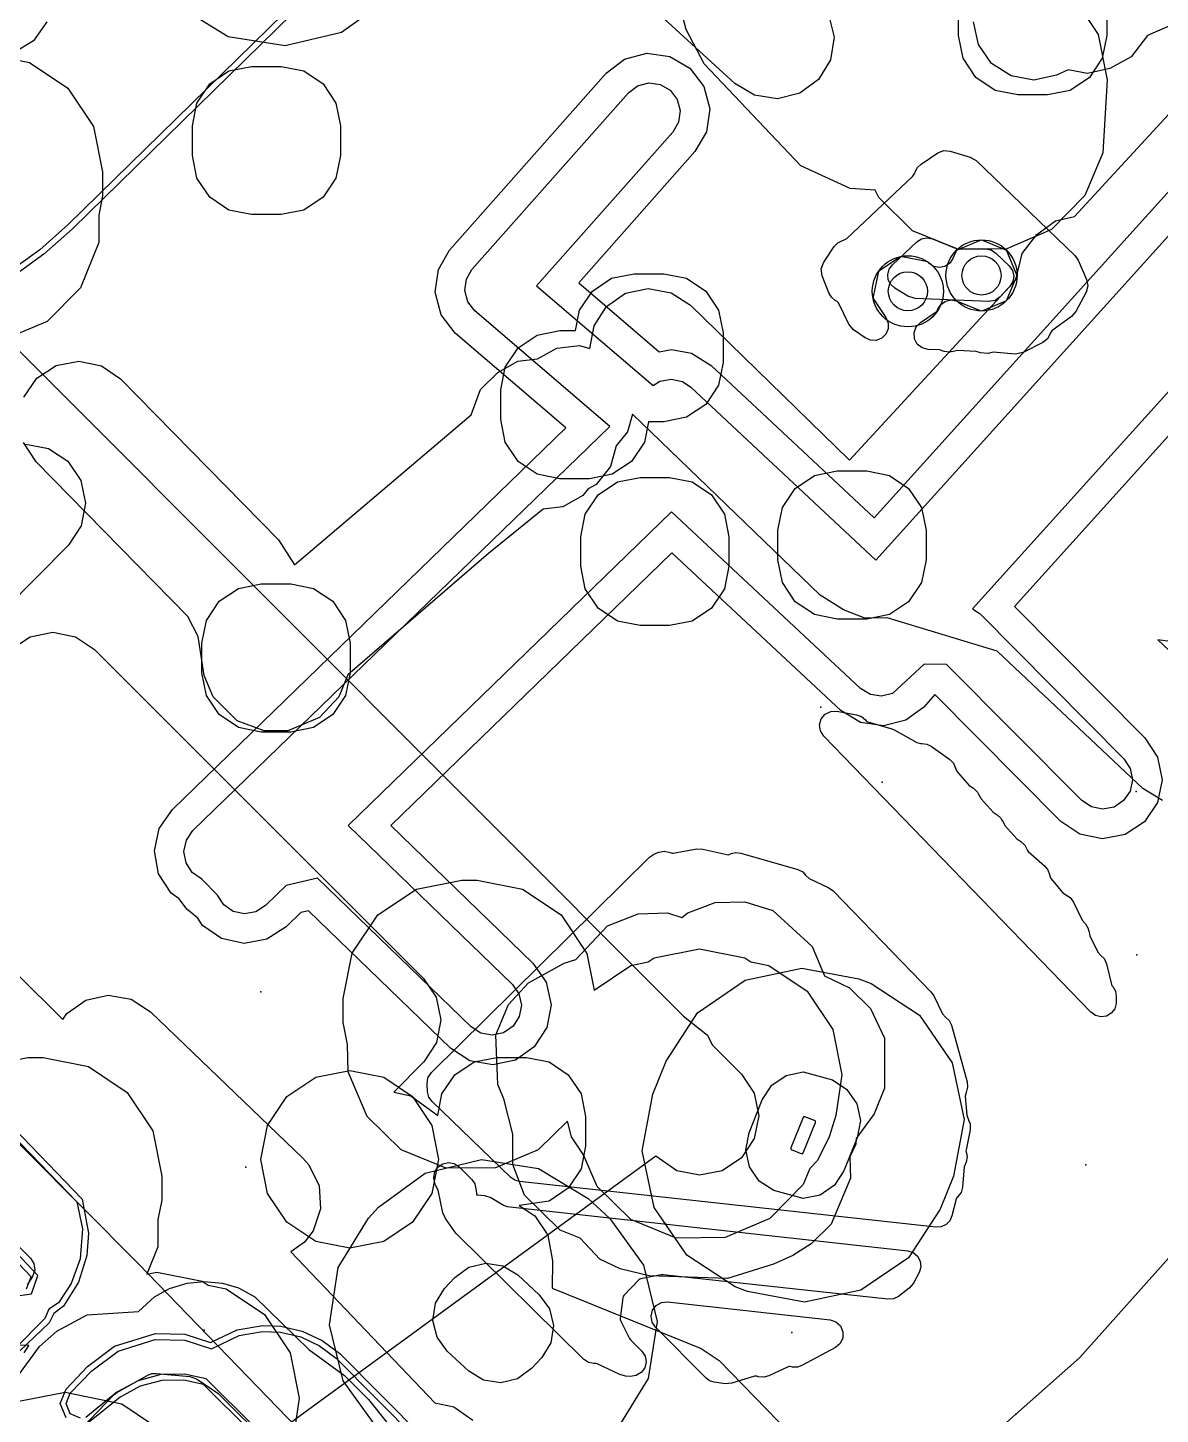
# Model space of a CAD drawing. Header units: metres. Extents: x -2677 to -840, y 169 to 1487.
# Drawn here: x -1982.59 to -1944.37, y 903.08 to 949.88 of the extents above; entities that cross this region are included whole.
import ezdxf

# ---------------------------------------------------------------- set-up
doc = ezdxf.new("R2010")
doc.units = ezdxf.units.M
for name, color, linetype in [('AI_GREENING_ALLOWED_ZONE', 4, 'Continuous'), ('AI_GREENING_EXCLUSIONS', 1, 'Continuous'), ('AI_GREENING_LAWN', 82, 'Continuous'), ('AI_GREENING_REJECTED', 6, 'Continuous'), ('AI_GREENING_SHRUBS', 92, 'Continuous')]:
    doc.layers.add(name, color=color, linetype=linetype)

# ---------------------------------------------------------------- blocks, each defined once
blk = doc.blocks.new('AI_SHRUB')
for radius in [1, 0.55]:
    blk.add_circle((0, 0), radius)

msp = doc.modelspace()

# ---------------------------------------------------------------- linework, layer by layer
at = {"layer": 'AI_GREENING_ALLOWED_ZONE'}
msp.add_lwpolyline([(-1953.333, 941.092), (-1953.467, 941.215), (-1953.549, 941.377), (-1953.567, 941.558), (-1953.52, 941.734), (-1953.412, 941.88), (-1952.592, 942.656), (-1952.432, 942.757), (-1952.246, 942.792), (-1952.06, 942.755), (-1951.254, 942.427), (-1951.158, 942.409), (-1950.267, 942.417), (-1950.077, 942.382), (-1949.915, 942.277), (-1949.47, 941.848), (-1949.36, 941.69), (-1949.317, 941.502), (-1949.349, 941.312), (-1949.449, 941.149), (-1949.77, 940.801), (-1949.946, 940.678), (-1950.157, 940.641), (-1952.646, 940.742), (-1952.889, 940.817), (-1953.333, 941.092)], close=True, dxfattribs=at)
at = {"layer": 'AI_GREENING_EXCLUSIONS'}
for points in [[(-1893.26, 1045.411), (-1921.775, 1017.267), (-1922.128, 1017.124), (-1922.479, 1017.271), (-1924.776, 1019.576), (-1941.908, 1002.838), (-1939.511, 1000.37), (-1939.37, 1000.017), (-1939.517, 999.667), (-1962.275, 977.072), (-1962.71, 976.447), (-1962.924, 975.763), (-1962.925, 975.046), (-1962.714, 974.374), (-1961.776, 973.323), (-1957.789, 969.324), (-1957.032, 969.05), (-1956.139, 969.035), (-1955.768, 968.902), (-1955.608, 968.542), (-1955.759, 968.178), (-1981.225, 943.238), (-1982.184, 942.388), (-1983.235, 941.627)], [(-1955.619, 968.034), (-1981.085, 943.095), (-1982.052, 942.238), (-1983.118, 941.465)], [(-1955.568, 950.328), (-1955.382, 949.57), (-1955.5, 948.798), (-1955.905, 948.131), (-1956.534, 947.669), (-1957.292, 947.484), (-1958.063, 947.602), (-1958.73, 948.006), (-1964.313, 953.117)], [(-1996.297, 952.412), (-1960.459, 916.518), (-1959.655, 915.879), (-1959.494, 915.552), (-1958.507, 914.565), (-1958.073, 913.916), (-1957.921, 913.151), (-1958.073, 912.386), (-1958.507, 911.737), (-1959.156, 911.303), (-1959.921, 911.151), (-1960.686, 911.303), (-1961.397, 911.798), (-1974.695, 902.079)], [(-1996.297, 952.412), (-1960.459, 916.518), (-1959.655, 915.879), (-1959.494, 915.552), (-1958.507, 914.565), (-1958.073, 913.916), (-1957.921, 913.151), (-1958.073, 912.386), (-1958.507, 911.737), (-1959.156, 911.303), (-1959.921, 911.151), (-1960.686, 911.303), (-1961.397, 911.798), (-1974.695, 902.079)], [(-1940.967, 951.303), (-1944.805, 949.626), (-1945.351, 948.899), (-1946.071, 948.51), (-1946.831, 948.343), (-1947.478, 948.458), (-1947.875, 948.284), (-1948.637, 948.117), (-1949.406, 948.255), (-1950.063, 948.676), (-1950.509, 949.316), (-1950.676, 950.078)], [(-1970.428, 950.864), (-1972.008, 949.72), (-1973.906, 949.268), (-1975.832, 949.576), (-1977.494, 950.598)], [(-1947.336, 950.955), (-1946.468, 949.658), (-1946.164, 948.127), (-1946.311, 945.66), (-1946.915, 944.215), (-1948.038, 943.071), (-1949.547, 942.424), (-1951.208, 942.408), (-1952.73, 943.028), (-1953.874, 944.151), (-1953.992, 944.395), (-1954.832, 944.461), (-1956.503, 945.218), (-1959.763, 948.668), (-1960.376, 949.825), (-1960.584, 950.637)], [(-1981.944, 950.078), (-1982.401, 949.445), (-1983.066, 949.036)], [(-1984.067, 949.019), (-1982.536, 948.715), (-1981.239, 947.847), (-1980.371, 946.55), (-1980.067, 945.019), (-1980.067, 944.213), (-1980.198, 943.554), (-1980.198, 942.629), (-1980.818, 941.107), (-1981.941, 939.963), (-1983.527, 939.3)], [(-1936.004, 945.077), (-1949.293, 930.348), (-1944.891, 925.912), (-1944.46, 925.261), (-1944.311, 924.495), (-1944.466, 923.73), (-1944.902, 923.083), (-1945.553, 922.652), (-1946.319, 922.503), (-1947.084, 922.658), (-1947.731, 923.094), (-1951.977, 927.374), (-1952.355, 926.954), (-1952.957, 926.514), (-1953.713, 926.323), (-1954.486, 926.436), (-1955.156, 926.836), (-1960.852, 932.162), (-1970.343, 922.958), (-1965.542, 918.311), (-1965.098, 917.669), (-1964.933, 916.906), (-1965.073, 916.138), (-1965.496, 915.483), (-1966.137, 915.038), (-1966.9, 914.874), (-1967.668, 915.013), (-1968.324, 915.436), (-1973.119, 920.078), (-1973.372, 920.02), (-1973.87, 919.537), (-1974.526, 919.114), (-1975.293, 918.973), (-1976.056, 919.137), (-1976.698, 919.581), (-1976.858, 919.827), (-1977.227, 920.126), (-1977.478, 920.48), (-1977.756, 920.672), (-1978.18, 921.327), (-1978.32, 922.095), (-1978.32, 922.095), (-1978.157, 922.858), (-1977.713, 923.5), (-1964.433, 936.378), (-1968.168, 939.576), (-1968.64, 940.197), (-1968.839, 940.952), (-1968.733, 941.725), (-1968.362, 942.374), (-1963.071, 948.351), (-1962.45, 948.823), (-1961.695, 949.022), (-1960.922, 948.916), (-1960.248, 948.523), (-1959.776, 947.902), (-1959.577, 947.147), (-1959.683, 946.374), (-1960.076, 945.7), (-1963.997, 941.27), (-1961.283, 938.946), (-1960.865, 939.022), (-1960.192, 938.895), (-1959.529, 938.483), (-1954.029, 933.339), (-1940.194, 948.672)], [(-1936.26, 946.285), (-1950.71, 930.27), (-1950.452, 930.096), (-1945.601, 925.207), (-1945.386, 924.882), (-1945.311, 924.499), (-1945.389, 924.117), (-1945.607, 923.793), (-1945.932, 923.578), (-1946.315, 923.503), (-1946.697, 923.581), (-1947.021, 923.799), (-1951.58, 928.394), (-1952.334, 928.397), (-1953.403, 927.41), (-1953.783, 927.321), (-1954.151, 927.378), (-1954.486, 927.578), (-1960.864, 933.543), (-1971.78, 922.957), (-1966.237, 917.592), (-1966.015, 917.271), (-1965.933, 916.89), (-1966.003, 916.506), (-1966.214, 916.178), (-1966.535, 915.956), (-1966.916, 915.874), (-1967.3, 915.943), (-1967.628, 916.155), (-1972.813, 921.174), (-1973.868, 920.933), (-1974.566, 920.255), (-1974.894, 920.043), (-1975.278, 919.973), (-1975.659, 920.055), (-1975.98, 920.277), (-1976.191, 920.602), (-1976.72, 921.148), (-1977.039, 921.368), (-1977.25, 921.696), (-1977.321, 922.079), (-1977.321, 922.079), (-1977.239, 922.461), (-1977.017, 922.782), (-1962.95, 936.423), (-1967.505, 940.324), (-1967.741, 940.635), (-1967.841, 941.012), (-1967.788, 941.399), (-1967.602, 941.724), (-1962.322, 947.688), (-1962.012, 947.924), (-1961.634, 948.024), (-1961.248, 947.971), (-1960.911, 947.774), (-1960.675, 947.464), (-1960.575, 947.086), (-1960.628, 946.7), (-1960.825, 946.363), (-1965.42, 941.172), (-1961.49, 937.806), (-1961.264, 937.952), (-1960.88, 938.022), (-1960.499, 937.94), (-1960.212, 937.753), (-1953.968, 931.913), (-1938.802, 948.723)], [(-1982.726, 937.415), (-1982.286, 938.059), (-1981.633, 938.487), (-1980.867, 938.631), (-1980.103, 938.472), (-1979.458, 938.032), (-1974.128, 932.598), (-1973.594, 931.757), (-1967.626, 936.818), (-1967.311, 937.672), (-1966.733, 938.251), (-1966.053, 938.629), (-1965.385, 938.707), (-1964.742, 939.063), (-1963.967, 939.152), (-1963.623, 939.054), (-1963.481, 939.821), (-1963.057, 940.476), (-1962.414, 940.918), (-1961.651, 941.081), (-1960.883, 940.939), (-1960.228, 940.515), (-1954.855, 935.287), (-1949.243, 941.373), (-1949.035, 942.259), (-1948.532, 942.904), (-1947.903, 943.363), (-1947.265, 943.517), (-1942.498, 948.687)], [(-1944.295, 923.795), (-1944.957, 924.208), (-1949.879, 928.835), (-1953.584, 929.966), (-1954.336, 929.95), (-1955.064, 930.232), (-1955.851, 930.734), (-1962.183, 936.836), (-1962.352, 936.245), (-1962.731, 935.768), (-1962.927, 935.077), (-1963.411, 934.464), (-1963.678, 934.315), (-1963.855, 934.09), (-1964.536, 933.709), (-1965.201, 933.629), (-1967.041, 932.135), (-1971.787, 928.045), (-1972.094, 927.297), (-1972.741, 926.598), (-1973.817, 926.15), (-1974.609, 926.15), (-1975.526, 926.491), (-1976.332, 927.297), (-1976.634, 928.02), (-1976.844, 929.337), (-1977.194, 930.011), (-1982.314, 935.231), (-1982.741, 935.884)], [(-1982.654, 935.827), (-1981.888, 935.679), (-1981.237, 935.249), (-1980.8, 934.603), (-1980.643, 933.838), (-1980.792, 933.072), (-1981.222, 932.421), (-1986.582, 927.003)], [(-1983.163, 928.894), (-1982.514, 929.327), (-1981.749, 929.479), (-1980.984, 929.327), (-1980.335, 928.894), (-1969.24, 917.792), (-1968.813, 917.16), (-1968.654, 916.396), (-1968.8, 915.629), (-1969.228, 914.977), (-1970.234, 913.953), (-1969.667, 913.831), (-1968.757, 913.165), (-1968.613, 913.891), (-1968.179, 914.54), (-1967.53, 914.974), (-1966.765, 915.126), (-1965.765, 915.126), (-1965, 914.974), (-1964.351, 914.54), (-1963.917, 913.891), (-1963.765, 913.126), (-1963.765, 912.126), (-1963.917, 911.361), (-1964.351, 910.712), (-1965, 910.278), (-1966.005, 910.126), (-1965.479, 909.775), (-1965.045, 909.126), (-1964.883, 908.258), (-1964.898, 907.332), (-1959.862, 905.303), (-1959.253, 904.894), (-1953.679, 899.162), (-1947.099, 904.986), (-1939.191, 913.835)], [(-1944.037, 929.162), (-1944.451, 929.222), (-1942.217, 927.122)], [(-1989.178, 924.108), (-1981.411, 916.401), (-1981.277, 916.611), (-1980.637, 917.057), (-1979.875, 917.224), (-1979.106, 917.087), (-1978.449, 916.667), (-1973.304, 911.721), (-1973.101, 911.495), (-1972.757, 910.795), (-1972.707, 910.016), (-1972.959, 909.277), (-1973.248, 908.893), (-1973.717, 908.567), (-1968.85, 903.47), (-1968.211, 903.327), (-1967.572, 902.879)], [(-1973.491, 902.61), (-1978.865, 908.166), (-1990.182, 919.542)], [(-1988.099, 917.669), (-1980.931, 910.246), (-1980.748, 909.339), (-1980.827, 908.327), (-1981.129, 907.489), (-1981.555, 906.838), (-1981.879, 906.626), (-1982.016, 906.312), (-1983.051, 905.263)], [(-1987.956, 917.809), (-1980.753, 910.337), (-1980.543, 909.198), (-1980.602, 908.434), (-1980.884, 907.537), (-1981.388, 906.728), (-1981.709, 906.476), (-1981.874, 906.172), (-1983.113, 904.979)], [(-1982.635, 907.313), (-1982.481, 907.721), (-1989.994, 915.625)], [(-1983.102, 907.061), (-1982.469, 907.145), (-1982.247, 907.765), (-1989.952, 915.926)], [(-1984.122, 914.819), (-1982.591, 915.123), (-1982.069, 915.118), (-1980.538, 914.814), (-1980.538, 914.814), (-1979.241, 913.946), (-1978.373, 912.649), (-1978.069, 911.118), (-1978.069, 910.312), (-1978.2, 909.653), (-1978.2, 908.728), (-1978.569, 907.806), (-1978.233, 907.873), (-1976.702, 907.569), (-1976.503, 907.435), (-1975.9, 907.316), (-1974.603, 906.448), (-1973.735, 905.151), (-1973.431, 903.62), (-1973.638, 902.249)], [(-1984.554, 902.97), (-1983.101, 904.334), (-1982.871, 904.446), (-1982.194, 905.365), (-1981.612, 905.885), (-1980.586, 906.435), (-1978.859, 906.547), (-1978.311, 907.049), (-1977.81, 907.32), (-1977.213, 907.505), (-1976.646, 907.564), (-1976.025, 907.505), (-1975.485, 907.344), (-1974.926, 907.049), (-1973.105, 905.265), (-1971.907, 904.39), (-1971.097, 903.58), (-1970.069, 902.292)], [(-1981.3, 902.961), (-1981.494, 903.444), (-1981.301, 903.926), (-1980.578, 904.688), (-1979.663, 905.374), (-1978.285, 905.807), (-1977.291, 905.786), (-1976.421, 905.508), (-1975.528, 905.93), (-1974.657, 906.078), (-1974.055, 906.054), (-1973.327, 905.885), (-1972.656, 905.572), (-1972.064, 905.129), (-1931.245, 863.982)], [(-1980.818, 902.945), (-1981.156, 903.099), (-1981.294, 903.444), (-1981.156, 903.788), (-1980.433, 904.55), (-1979.545, 905.213), (-1978.289, 905.607), (-1977.295, 905.586), (-1976.395, 905.286), (-1975.455, 905.744), (-1974.665, 905.878), (-1974.063, 905.854), (-1973.376, 905.691), (-1972.744, 905.393), (-1972.187, 904.971), (-1931.388, 863.842)], [(-1982.717, 905.151), (-1982.551, 905.399), (-1983.19, 905.415)], [(-1968.4, 896.165), (-1976.567, 904.272), (-1977.304, 904.436), (-1978.1, 904.418), (-1978.869, 904.214), (-1979.585, 903.824), (-1980.631, 902.971)], [(-1984.873, 902.375), (-1983.246, 903.452), (-1981.331, 903.824), (-1979.419, 903.435), (-1977.802, 902.344)], [(-1968.693, 896.176), (-1976.661, 904.088), (-1977.324, 904.235), (-1978.071, 904.219), (-1978.794, 904.027), (-1979.471, 903.659), (-1980.566, 902.782)]]:
    msp.add_lwpolyline(points, dxfattribs=at)
for points in [[(-1946.762, 948.203), (-1947.411, 947.769), (-1948.176, 947.617), (-1949.176, 947.617), (-1949.941, 947.769), (-1950.59, 948.203), (-1951.024, 948.852), (-1951.176, 949.617), (-1951.176, 950.617), (-1951.024, 951.382), (-1950.59, 952.031), (-1949.941, 952.465), (-1949.176, 952.617), (-1948.176, 952.617), (-1947.411, 952.465), (-1946.762, 952.031), (-1946.328, 951.382), (-1946.176, 950.617), (-1946.176, 949.617), (-1946.328, 948.852), (-1946.762, 948.203)], [(-1972.624, 944.161), (-1973.273, 943.727), (-1974.038, 943.575), (-1975.038, 943.575), (-1975.803, 943.727), (-1976.452, 944.161), (-1976.886, 944.81), (-1977.038, 945.575), (-1977.038, 946.575), (-1976.886, 947.34), (-1976.452, 947.989), (-1975.803, 948.423), (-1975.038, 948.575), (-1974.038, 948.575), (-1973.273, 948.423), (-1972.624, 947.989), (-1972.19, 947.34), (-1972.038, 946.575), (-1972.038, 945.575), (-1972.19, 944.81), (-1972.624, 944.161)], [(-1959.275, 940.346), (-1959.123, 939.581), (-1959.123, 938.581), (-1959.275, 937.816), (-1959.709, 937.167), (-1960.358, 936.733), (-1961.123, 936.581), (-1961.647, 936.581), (-1961.783, 935.894), (-1962.217, 935.245), (-1962.866, 934.811), (-1963.631, 934.659), (-1964.631, 934.659), (-1965.396, 934.811), (-1966.045, 935.245), (-1966.479, 935.894), (-1966.631, 936.659), (-1966.631, 937.659), (-1966.479, 938.424), (-1966.045, 939.073), (-1965.396, 939.507), (-1964.631, 939.659), (-1964.107, 939.659), (-1963.971, 940.346), (-1963.537, 940.995), (-1962.888, 941.429), (-1962.123, 941.581), (-1961.123, 941.581), (-1960.358, 941.429), (-1959.709, 940.995), (-1959.275, 940.346)], [(-1959.515, 930.29), (-1960.164, 929.856), (-1960.929, 929.704), (-1961.929, 929.704), (-1962.694, 929.856), (-1963.343, 930.29), (-1963.777, 930.939), (-1963.929, 931.704), (-1963.929, 932.704), (-1963.777, 933.469), (-1963.343, 934.118), (-1962.694, 934.552), (-1961.929, 934.704), (-1960.929, 934.704), (-1960.164, 934.552), (-1959.515, 934.118), (-1959.081, 933.469), (-1958.929, 932.704), (-1958.929, 931.704), (-1959.081, 930.939), (-1959.515, 930.29)], [(-1952.863, 930.507), (-1953.512, 930.073), (-1954.277, 929.921), (-1955.277, 929.921), (-1956.042, 930.073), (-1956.691, 930.507), (-1957.125, 931.156), (-1957.277, 931.921), (-1957.277, 932.921), (-1957.125, 933.686), (-1956.691, 934.335), (-1956.042, 934.769), (-1955.277, 934.921), (-1954.277, 934.921), (-1953.512, 934.769), (-1952.863, 934.335), (-1952.429, 933.686), (-1952.277, 932.921), (-1952.277, 931.921), (-1952.429, 931.156), (-1952.863, 930.507)], [(-1971.865, 927.345), (-1972.299, 926.696), (-1972.948, 926.262), (-1973.713, 926.11), (-1974.713, 926.11), (-1975.478, 926.262), (-1976.127, 926.696), (-1976.561, 927.345), (-1976.713, 928.11), (-1976.713, 929.11), (-1976.561, 929.875), (-1976.127, 930.524), (-1975.478, 930.958), (-1974.713, 931.11), (-1973.713, 931.11), (-1972.948, 930.958), (-1972.299, 930.524), (-1971.865, 929.875), (-1971.713, 929.11), (-1971.713, 928.11), (-1971.865, 927.345)], [(-1971.796, 915.56), (-1971.945, 916.31), (-1971.945, 917.112), (-1971.641, 918.643), (-1970.773, 919.94), (-1969.476, 920.808), (-1967.945, 921.112), (-1967.423, 921.107), (-1965.892, 920.803), (-1964.595, 919.935), (-1963.727, 918.638), (-1963.481, 917.4), (-1962.236, 918.233), (-1961.653, 918.348), (-1961.448, 918.486), (-1959.917, 918.79), (-1958.386, 918.486), (-1958.187, 918.352), (-1957.584, 918.233), (-1956.287, 917.365), (-1955.419, 916.068), (-1955.115, 914.537), (-1955.322, 913.166), (-1955.548, 912.441), (-1955.941, 911.651), (-1956.193, 911.381), (-1956.42, 910.837), (-1957.543, 909.693), (-1959.052, 909.046), (-1960.713, 909.03), (-1962.235, 909.65), (-1963.379, 910.773), (-1963.841, 911.839), (-1964.244, 912.441), (-1964.377, 912.971), (-1965.361, 912.008), (-1966.806, 911.404), (-1968.467, 911.388), (-1969.989, 912.008), (-1971.133, 913.131), (-1971.78, 914.64), (-1971.796, 915.56)], [(-1965.694, 917.641), (-1964.489, 918.305), (-1964.098, 918.436), (-1963.024, 919.567), (-1961.994, 919.974), (-1961, 920.001), (-1960.514, 919.847), (-1960.32, 920.004), (-1959.389, 920.354), (-1958.395, 920.381), (-1957.446, 920.081), (-1956.121, 918.87), (-1955.699, 917.883), (-1954.858, 917.477), (-1954.153, 916.776), (-1953.683, 915.773), (-1953.677, 914.088), (-1954.031, 913.218), (-1954.633, 912.392), (-1954.647, 912.196), (-1954.845, 911.773), (-1954.826, 911.046), (-1955.482, 909.494), (-1956.149, 908.833), (-1956.768, 908.435), (-1957.426, 908.147), (-1958.982, 907.665), (-1961.615, 907.752), (-1962.594, 907.984), (-1963.287, 908.319), (-1963.951, 909.021), (-1964.62, 909.296), (-1965.826, 910.473), (-1966.22, 911.508), (-1966.221, 912.539), (-1966.527, 913.73), (-1966.733, 914.206), (-1966.797, 915.89), (-1966.37, 916.911), (-1965.694, 917.641)], [(-1952.863, 908.366), (-1954.472, 907.264), (-1956.381, 906.861), (-1958.299, 907.219), (-1958.714, 907.385), (-1960.349, 908.45), (-1961.451, 910.06), (-1961.854, 911.969), (-1961.496, 913.886), (-1961.049, 915), (-1959.985, 916.635), (-1958.375, 917.738), (-1956.466, 918.14), (-1954.549, 917.782), (-1954.133, 917.616), (-1952.499, 916.551), (-1951.396, 914.941), (-1950.993, 913.032), (-1951.352, 911.115), (-1951.798, 910.001), (-1952.863, 908.366)], [(-1973.847, 913.806), (-1972.874, 914.457), (-1971.726, 914.685), (-1970.578, 914.457), (-1969.604, 913.806), (-1968.954, 912.833), (-1968.726, 911.685), (-1968.954, 910.537), (-1969.604, 909.564), (-1970.578, 908.913), (-1971.726, 908.685), (-1972.874, 908.913), (-1973.847, 909.564), (-1974.497, 910.537), (-1974.726, 911.685), (-1974.497, 912.833), (-1973.847, 913.806)], [(-1956.422, 910.361), (-1957.412, 910.634), (-1957.903, 910.954), (-1958.234, 911.437), (-1958.354, 912.009), (-1958.247, 912.585), (-1957.801, 913.699), (-1957.481, 914.189), (-1956.998, 914.52), (-1956.426, 914.641), (-1955.435, 914.367), (-1954.945, 914.047), (-1954.614, 913.564), (-1954.493, 912.992), (-1954.601, 912.416), (-1955.047, 911.303), (-1955.366, 910.812), (-1955.849, 910.481), (-1956.422, 910.361)], [(-1971.953, 904.205), (-1972.414, 906.101), (-1972.113, 908.029), (-1971.098, 909.695), (-1970.754, 910.069), (-1969.179, 911.219), (-1967.283, 911.68), (-1965.355, 911.379), (-1963.683, 910.358), (-1962.952, 909.684), (-1961.808, 908.11), (-1961.351, 906.213), (-1961.656, 904.284), (-1962.673, 902.622), (-1963.021, 902.245), (-1964.595, 901.101), (-1966.492, 900.644), (-1968.419, 900.948), (-1970.083, 901.966), (-1970.809, 902.636), (-1971.953, 904.205)], [(-1968.917, 906.247), (-1968.827, 906.826), (-1968.522, 907.325), (-1968.178, 907.699), (-1967.705, 908.045), (-1967.137, 908.183), (-1966.558, 908.093), (-1966.057, 907.786), (-1965.328, 907.114), (-1964.985, 906.642), (-1964.848, 906.073), (-1964.94, 905.494), (-1965.245, 904.996), (-1965.591, 904.621), (-1966.063, 904.278), (-1966.632, 904.141), (-1967.21, 904.232), (-1967.709, 904.538), (-1968.435, 905.208), (-1968.779, 905.679), (-1968.917, 906.247)]]:
    msp.add_lwpolyline(points, close=True, dxfattribs=at)
at = {"layer": 'AI_GREENING_LAWN'}
for points in [[(-1950.791, 945.519), (-1950.588, 945.401), (-1947.258, 942.2), (-1947.146, 942.039), (-1946.861, 941.386), (-1946.819, 941.167), (-1946.877, 940.952), (-1947.219, 940.307), (-1947.364, 940.138), (-1948.03, 939.647), (-1948.056, 939.62), (-1948.073, 939.587), (-1948.085, 939.55), (-1948.18, 939.381), (-1948.333, 939.26), (-1949.001, 938.919), (-1949.271, 938.866), (-1950.005, 938.928), (-1950.176, 938.892), (-1950.433, 938.906), (-1950.587, 938.956), (-1951.217, 938.983), (-1951.396, 938.945), (-1951.397, 938.952), (-1951.471, 938.932), (-1951.66, 938.955), (-1951.817, 939.006), (-1952.207, 939.023), (-1952.409, 939.074), (-1952.571, 939.203), (-1952.668, 939.387), (-1952.681, 939.594), (-1952.609, 939.789), (-1952.464, 939.938), (-1951.933, 940.293), (-1951.9, 940.326), (-1951.874, 940.389), (-1951.765, 940.551), (-1951.603, 940.659), (-1951.412, 940.698), (-1951.22, 940.659), (-1950.45, 940.34), (-1950.404, 940.331), (-1950.359, 940.34), (-1949.601, 940.654), (-1949.563, 940.68), (-1949.537, 940.718), (-1949.223, 941.476), (-1949.214, 941.521), (-1949.223, 941.567), (-1949.537, 942.324), (-1949.563, 942.363), (-1949.601, 942.389), (-1950.359, 942.703), (-1950.404, 942.712), (-1950.45, 942.703), (-1951.207, 942.389), (-1951.246, 942.363), (-1951.272, 942.324), (-1951.367, 942.093), (-1951.476, 941.931), (-1951.638, 941.823), (-1951.829, 941.785), (-1952.021, 941.823), (-1952.183, 941.931), (-1952.228, 941.976), (-1952.271, 941.994), (-1953.075, 942.154), (-1953.122, 942.154), (-1953.164, 942.136), (-1953.846, 941.681), (-1953.879, 941.648), (-1953.897, 941.605), (-1954.057, 940.801), (-1954.057, 940.755), (-1954.039, 940.712), (-1953.629, 940.098), (-1953.554, 939.916), (-1953.555, 939.719), (-1953.632, 939.537), (-1953.773, 939.4), (-1953.957, 939.328), (-1954.154, 939.332), (-1954.334, 939.412), (-1954.725, 939.69), (-1954.886, 939.88), (-1955.23, 940.592), (-1955.251, 940.622), (-1955.279, 940.644), (-1955.34, 940.68), (-1955.469, 940.787), (-1955.556, 940.932), (-1955.78, 941.51), (-1955.811, 941.747), (-1955.728, 941.972), (-1955.374, 942.495), (-1955.25, 942.622), (-1955.091, 942.697), (-1955.056, 942.707), (-1954.951, 942.766), (-1952.722, 944.873), (-1952.657, 944.974), (-1952.641, 945.022), (-1952.564, 945.167), (-1952.444, 945.28), (-1951.879, 945.657), (-1951.676, 945.735), (-1951.458, 945.72), (-1950.791, 945.519)], [(-1954.302, 926.493), (-1954.275, 926.468), (-1954.241, 926.453), (-1953.434, 926.22), (-1953.327, 926.174), (-1952.583, 925.753), (-1952.452, 925.722), (-1952.417, 925.723), (-1952.254, 925.703), (-1952.106, 925.631), (-1951.476, 925.181), (-1951.352, 925.054), (-1951.28, 924.893), (-1951.272, 924.86), (-1951.217, 924.754), (-1950.815, 924.305), (-1950.676, 924.216), (-1950.538, 924.084), (-1950.507, 924.014), (-1950.501, 924.017), (-1950.416, 923.856), (-1950.015, 923.407), (-1949.876, 923.317), (-1949.738, 923.186), (-1949.706, 923.116), (-1949.701, 923.119), (-1949.616, 922.957), (-1949.214, 922.508), (-1949.075, 922.419), (-1948.938, 922.288), (-1948.887, 922.176), (-1948.881, 922.178), (-1948.852, 922.109), (-1948.828, 922.08), (-1948.278, 921.596), (-1948.169, 921.46), (-1948.114, 921.295), (-1948.113, 921.288), (-1948.059, 921.168), (-1947.659, 920.686), (-1947.505, 920.577), (-1947.41, 920.519), (-1947.295, 920.364), (-1947.009, 919.763), (-1946.895, 919.634), (-1946.799, 919.472), (-1946.788, 919.4), (-1946.781, 919.402), (-1946.743, 919.225), (-1946.476, 918.684), (-1946.372, 918.567), (-1946.262, 918.461), (-1946.184, 918.288), (-1946.018, 917.592), (-1946.004, 917.558), (-1945.975, 917.523), (-1945.886, 917.364), (-1945.86, 917.184), (-1945.864, 917.063), (-1945.854, 916.944), (-1945.908, 916.764), (-1946.025, 916.617), (-1946.188, 916.523), (-1946.374, 916.496), (-1946.557, 916.539), (-1946.711, 916.648), (-1955.729, 925.973), (-1955.839, 926.15), (-1955.868, 926.356), (-1955.811, 926.556), (-1955.677, 926.716), (-1955.489, 926.807), (-1955.281, 926.813), (-1954.621, 926.694), (-1954.456, 926.633), (-1954.322, 926.518), (-1954.302, 926.493)], [(-1960.911, 922.042), (-1960.876, 922.027), (-1960.841, 922.017), (-1960.805, 922.019), (-1960.012, 922.166), (-1959.807, 922.161), (-1958.996, 921.972), (-1958.958, 921.969), (-1958.922, 921.978), (-1958.858, 922.005), (-1958.694, 922.043), (-1958.528, 922.024), (-1956.605, 921.473), (-1956.439, 921.39), (-1956.339, 921.279), (-1956.218, 921.17), (-1955.552, 920.854), (-1955.408, 920.75), (-1952.103, 917.333), (-1952.014, 917.206), (-1951.715, 916.598), (-1951.617, 916.489), (-1951.496, 916.377), (-1951.415, 916.211), (-1950.891, 914.297), (-1950.876, 914.116), (-1950.925, 913.947), (-1950.951, 913.815), (-1950.9, 913.171), (-1950.832, 912.985), (-1950.833, 912.984), (-1950.79, 912.886), (-1950.789, 912.683), (-1950.926, 912.005), (-1950.928, 911.969), (-1950.91, 911.898), (-1950.916, 911.897), (-1950.891, 911.775), (-1950.923, 911.59), (-1950.984, 911.43), (-1951.041, 910.751), (-1951.093, 910.567), (-1951.21, 910.416), (-1951.223, 910.405), (-1951.246, 910.377), (-1951.26, 910.343), (-1951.401, 909.775), (-1951.474, 909.612), (-1951.6, 909.485), (-1951.762, 909.411), (-1951.941, 909.398), (-1965.992, 910.94), (-1966.15, 910.984), (-1966.284, 911.077), (-1968.948, 913.64), (-1969.054, 913.789), (-1969.1, 913.967), (-1969.117, 914.227), (-1969.086, 914.438), (-1968.969, 914.616), (-1961.604, 921.885), (-1961.436, 921.994), (-1961.295, 922.049), (-1961.103, 922.084), (-1960.911, 922.042)], [(-1956.426, 913.095), (-1956.836, 912.072), (-1956.844, 912.031), (-1956.809, 912.008), (-1956.485, 911.879), (-1956.444, 911.871), (-1956.421, 911.906), (-1956.011, 912.929), (-1956.004, 912.97), (-1956.039, 912.993), (-1956.362, 913.122), (-1956.404, 913.13), (-1956.426, 913.095)], [(-1967.452, 910.529), (-1967.442, 910.492), (-1967.404, 910.482), (-1967.176, 910.462), (-1966.966, 910.395), (-1966.51, 910.129), (-1966.413, 910.097), (-1952.893, 908.598), (-1952.708, 908.54), (-1952.559, 908.416), (-1952.469, 908.244), (-1952.451, 908.051), (-1952.507, 907.865), (-1952.703, 907.5), (-1952.84, 907.338), (-1953.204, 907.06), (-1953.373, 906.976), (-1953.562, 906.96), (-1961.144, 907.792), (-1961.218, 907.789), (-1961.901, 907.656), (-1961.937, 907.643), (-1961.966, 907.62), (-1962.473, 907.084), (-1962.495, 907.053), (-1962.505, 907.016), (-1962.598, 906.312), (-1962.597, 906.276), (-1962.585, 906.242), (-1962.28, 905.641), (-1962.235, 905.579), (-1961.869, 905.209), (-1961.76, 905.042), (-1961.725, 904.845), (-1961.77, 904.65), (-1961.888, 904.488), (-1962.06, 904.386), (-1962.258, 904.359), (-1962.423, 904.37), (-1962.605, 904.417), (-1963.379, 904.785), (-1963.415, 904.796), (-1963.475, 904.795), (-1963.67, 904.83), (-1963.835, 904.939), (-1968.118, 909.167), (-1968.174, 909.233), (-1968.497, 909.687), (-1968.58, 909.877), (-1968.736, 910.649), (-1968.827, 910.819), (-1968.886, 911.043), (-1968.887, 911.067), (-1968.852, 911.261), (-1968.745, 911.427), (-1968.583, 911.538), (-1968.389, 911.578), (-1968.196, 911.54), (-1968.032, 911.43), (-1967.608, 911.002), (-1967.509, 910.859), (-1967.465, 910.69), (-1967.452, 910.529)], [(-1955.079, 905.867), (-1955.084, 905.657), (-1955.174, 905.467), (-1955.335, 905.331), (-1956.467, 904.727), (-1956.618, 904.675), (-1956.779, 904.674), (-1956.858, 904.687), (-1956.893, 904.687), (-1956.928, 904.676), (-1957.576, 904.373), (-1957.755, 904.327), (-1957.939, 904.349), (-1957.987, 904.364), (-1958.023, 904.37), (-1958.06, 904.365), (-1958.833, 904.125), (-1959.055, 904.108), (-1959.428, 904.164), (-1959.58, 904.212), (-1959.709, 904.306), (-1961.409, 906.022), (-1961.519, 906.193), (-1961.553, 906.394), (-1961.504, 906.591), (-1961.38, 906.753), (-1961.202, 906.852), (-1960.999, 906.871), (-1955.516, 906.269), (-1955.316, 906.203), (-1955.161, 906.06), (-1955.079, 905.867)]]:
    msp.add_lwpolyline(points, close=True, dxfattribs=at)
for points in [[(-1982.904, 908.753), (-1982.502, 908.355), (-1982.382, 908.165), (-1982.356, 907.942), (-1982.432, 907.73), (-1982.608, 907.454)], [(-1991.043, 891.915), (-1979.7, 903.726), (-1979.583, 903.816), (-1978.542, 904.398), (-1978.402, 904.451), (-1978.253, 904.46), (-1977.128, 904.36), (-1976.895, 904.278), (-1976.24, 903.842), (-1976.165, 903.78), (-1968.934, 896.587)]]:
    msp.add_lwpolyline(points, dxfattribs=at)
at = {"layer": 'AI_GREENING_REJECTED'}
for p in [(-1955.83, 926.95), (-1953.76, 924.42), (-1945.18, 924.1), (-1945.16, 918.59), (-1974.73, 917.34), (-1975.23, 911.42), (-1946.88, 911.5), (-1976.64, 905.92), (-1956.8, 905.84), (-1949.23, 903.09)]:
    msp.add_point(p, dxfattribs=at)

# ---------------------------------------------------------------- block references
at = {"layer": 'AI_GREENING_SHRUBS', "xscale": 1.2, "yscale": 1.2}
for p in [(-1950.404, 941.521), (-1952.889, 940.987)]:
    msp.add_blockref('AI_SHRUB', p, dxfattribs=at)

doc.saveas('drawing.dxf')
